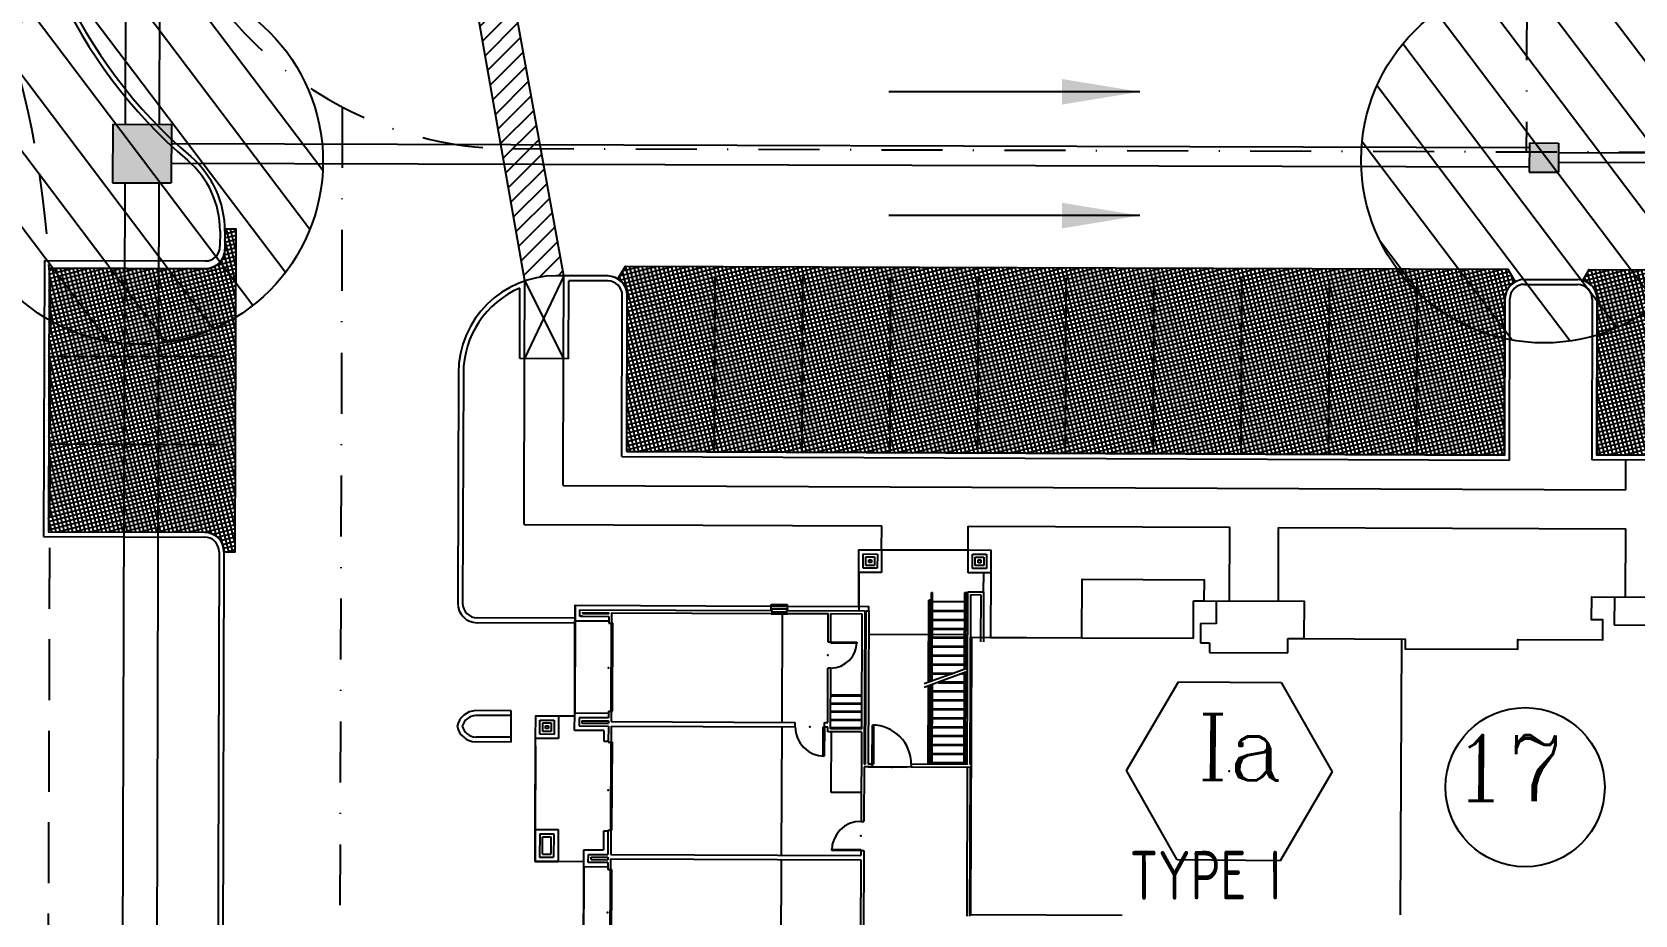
# Model space of a CAD drawing. Header units: feet. Extents: x 26064 to 27719, y 16802 to 28989.
# Drawn here: x 27101 to 27265.3, y 17085.6 to 17176.1 of the extents above; entities that cross this region are included whole.
import ezdxf
from ezdxf.enums import TextEntityAlignment as Align

# ---------------------------------------------------------------- set-up
doc = ezdxf.new("R2010")
doc.units = ezdxf.units.FT
doc.header["$LTSCALE"] = 50
doc.header["$MEASUREMENT"] = 0
doc.header["$PDSIZE"] = -0.5
for name, pattern in [('CENTERPL', [0.25, 0.125, -0.0625, 0, -0.0625]), ('HIDDEN', [0.375, 0.25, -0.125]), ('HIDDEN2', [0.1875, 0.125, -0.0625])]:
    doc.linetypes.add(name, pattern=pattern)
for name, color, linetype in [('BUILDING-INTERIOR', 251, 'Continuous'), ('BUILDINGS', 5, 'Continuous'), ('CL-ROADS', 9, 'CENTERPL'), ('CONC-5INCH-BOUNDS', 251, 'Continuous'), ('CONC-5INCH-HATCH', 251, 'Continuous'), ('CURB-B', 4, 'Continuous'), ('CURB-F', 32, 'Continuous'), ('DEMO-STORM SEWER', 13, 'HIDDEN2'), ('INLET PROTECTION', 1, 'HIDDEN'), ('INLET-HATCH', 9, 'Continuous'), ('PAINT-MARKINGS', 32, 'Continuous'), ('PARKSTRIPES', 32, 'Continuous'), ('SD-OUTER', 6, 'Continuous'), ('SD-OUTER-PRIVATE', 6, 'Continuous'), ('SD-STRUCTURE', 6, 'Continuous'), ('SD-STRUCTURE-PRIVATE', 6, 'Continuous'), ('SIDEWALK', 9, 'Continuous')]:
    doc.layers.add(name, color=color, linetype=linetype)
doc.styles.add('DCADTXTSTYLE2', font='ARCHITXT')
doc.styles.add('DCADTXTSTYLE3', font='ROMANC')
doc.styles.add('ls80', font='simplex', dxfattribs={"oblique": 15, "height": 4})
doc.dimstyles.new('dim', dxfattribs={"dimtxt": 0.18, "dimasz": 0.16, "dimexe": 0.0625, "dimexo": 0.0625, "dimgap": 0.03, "dimtad": 3, "dimdec": 4, "dimzin": 0, "dimdsep": 46, "dimtxsty": 'ls80', "dimcen": 0.09, "dimclrd": 256, "dimclre": 256, "dimclrt": 256, "dimaunit": 1, "dimadec": 4, "dimazin": 0, "dimtfac": 1, "dimtdec": 4, "dimtofl": 0, "dimtmove": 2, "dimatfit": 3, "dimfxl": 0, "dimtolj": 1, "dimtzin": 0, "dimlwd": -1, "dimlwe": -1, "dimarcsym": 0})

msp = doc.modelspace()

# ---------------------------------------------------------------- hatches: boundary and pattern name
at = {"layer": 'CONC-5INCH-HATCH'}
h = msp.add_hatch(dxfattribs=at)
h.set_pattern_fill('ANSI37', scale=3.33, angle=329.2625, style=0)
edge = h.paths.add_edge_path()
edge.add_line((27120.72612, 17155.68275), (27120.72066, 17153.81402))
edge.add_arc((27118.72067, 17153.81986), 2, 269.8327778, 359.8327778, ccw=False)
edge.add_line((27118.71484, 17151.81987), (27102.7149, 17151.86657))
edge.add_line((27102.7149, 17151.86657), (27102.6361, 17124.86668))
edge.add_line((27102.6361, 17124.86668), (27118.63603, 17124.81998))
edge.add_arc((27118.6302, 17122.81999), 2, -0.1672222, 89.8327778, ccw=False)
edge.add_line((27120.63019, 17122.81416), (27121.77139, 17122.81083))
edge.add_line((27121.77139, 17122.81083), (27121.86787, 17155.86839))
edge.add_line((27121.86787, 17155.86839), (27120.72488, 17155.87172))
edge.add_arc((27110.72616, 17155.71194), 10, -0.1672222, 0.915536, ccw=False)
h = msp.add_hatch(dxfattribs=at)
h.set_pattern_fill('ANSI37', scale=3.33, angle=329.2625, style=0)
edge = h.paths.add_edge_path()
edge.add_line((27251.97818, 17148.72725), (27251.93143, 17132.71081))
edge.add_line((27251.93143, 17132.71081), (27161.9281, 17133.07298))
edge.add_line((27161.9281, 17133.07298), (27161.97481, 17149.07572))
edge.add_arc((27159.97482, 17149.08156), 2, 359.8327778, 418.7818872)
edge.add_line((27161.01141, 17150.79196), (27161.78886, 17152.07476))
edge.add_line((27161.78886, 17152.07476), (27252.28621, 17151.78528))
edge.add_line((27252.28621, 17151.78528), (27253.01134, 17150.47219))
edge.add_arc((27253.97817, 17148.72141), 2, 118.9087468, 179.8327778)
h = msp.add_hatch(dxfattribs=at)
h.set_pattern_fill('ANSI37', scale=3.33, angle=329.2625, style=0)
h.set_pattern_definition([(14.2625, (99.4594, -0.35243), (-0.102549323, 0.403420003), []), (104.2625, (99.4594, -0.35243), (-0.403420003, -0.102549323), [])])
edge = h.paths.add_edge_path()
edge.add_line((27356.43768, 17148.40491), (27356.39109, 17132.44327))
edge.add_line((27356.39109, 17132.44327), (27261.3875, 17132.72055))
edge.add_line((27261.3875, 17132.72055), (27261.4342, 17148.72329))
edge.add_arc((27259.43387, 17148.70513), 2.00042, 0.5201659, 74.1236902)
edge.add_line((27259.9811, 17150.62924), (27260.61558, 17151.75863))
edge.add_line((27260.61558, 17151.75863), (27356.72463, 17151.4512))
edge.add_line((27356.72463, 17151.4512), (27357.45879, 17150.14315))
edge.add_arc((27358.43767, 17148.39907), 2, 119.3037869, 179.8327778)
at = {"layer": 'INLET PROTECTION', "linetype": 'Continuous'}
h = msp.add_hatch(dxfattribs=at)
h.set_pattern_fill('ANSI31', scale=37.499998, angle=262.0889784, style=0)
h.set_pattern_definition([(307.088978, (51223.022, -6101.8994), (3.7392183, 2.82681806), [])])
edge = h.paths.add_edge_path()
edge.add_arc((27112.03389, 17162.8267), 18.75, 0, 360)
h = msp.add_hatch(dxfattribs=at)
h.set_pattern_fill('ANSI31', scale=37.499998, angle=262.0889784, style=0)
h.set_pattern_definition([(307.088978, (51366.973, -6101.758), (3.7392183, 2.82681806), [])])
edge = h.paths.add_edge_path()
edge.add_arc((27255.98462, 17162.9681), 18.75, 0, 360)
at = {"layer": 'PAINT-MARKINGS'}
h = msp.add_hatch(dxfattribs=at)
h.set_pattern_fill('ANSI31', scale=10, style=0)
h.paths.add_polyline_path([(27151.47913, 17150.57287, -0.082213481), (27154.70328, 17151.09695), (27155.48057, 17151.09468), (27150.7477, 17177.10861), (27150.26315, 17177.11002, -0.0352851), (27146.74844, 17177.36738)])

# ---------------------------------------------------------------- linework, layer by layer
at = {"layer": 'BUILDING-INTERIOR', "color": 7, "ltscale": 12}
for p, q in [((27185.72271, 17120.68814), (27185.7321, 17123.02057)), ((27185.7321, 17123.02057), (27188.06453, 17123.01118)), ((27188.06453, 17123.01118), (27188.05514, 17120.67876)), ((27188.08544, 17123.03192), (27196.9362, 17122.99631)), ((27196.92682, 17120.66388), (27196.9362, 17122.99631)), ((27196.9362, 17122.99631), (27199.26863, 17122.98692)), ((27199.26863, 17122.98692), (27199.25925, 17120.6545)), ((27186.1618, 17121.12371), (27186.16767, 17122.58148)), ((27187.61957, 17121.11785), (27186.1618, 17121.12371)), ((27186.16767, 17122.58148), (27187.62544, 17122.57561)), ((27186.45453, 17121.41409), (27186.45805, 17122.28875)), ((27187.32919, 17121.41057), (27186.45453, 17121.41409)), ((27186.45805, 17122.28875), (27187.33271, 17122.28523)), ((27186.74726, 17121.70447), (27186.74843, 17121.99603)), ((27187.03881, 17121.7033), (27186.74726, 17121.70447)), ((27186.74843, 17121.99603), (27187.03998, 17121.99485)), ((27187.03998, 17121.99485), (27187.03881, 17121.7033)), ((27187.33271, 17122.28523), (27187.32919, 17121.41057)), ((27187.62544, 17122.57561), (27187.61957, 17121.11785)), ((27197.36591, 17121.09945), (27197.37177, 17122.55722)), ((27198.82367, 17121.09359), (27197.36591, 17121.09945)), ((27197.37177, 17122.55722), (27198.82954, 17122.55135)), ((27197.65863, 17121.38983), (27197.66215, 17122.2645)), ((27198.53329, 17121.38632), (27197.65863, 17121.38983)), ((27197.66215, 17122.2645), (27198.53681, 17122.26097)), ((27197.95136, 17121.68022), (27197.95253, 17121.97177)), ((27198.24291, 17121.67904), (27197.95136, 17121.68022)), ((27197.95253, 17121.97177), (27198.24409, 17121.97059)), ((27198.24409, 17121.97059), (27198.24291, 17121.67904)), ((27198.53681, 17122.26097), (27198.53329, 17121.38632)), ((27198.82954, 17122.55135), (27198.82367, 17121.09359)), ((27188.05514, 17120.67876), (27185.72271, 17120.68814)), ((27185.74362, 17120.70888), (27185.7277, 17116.7521)), ((27199.25925, 17120.6545), (27196.92682, 17120.66388)), ((27198.52248, 17118.69986), (27198.53036, 17120.65743)), ((27192.88308, 17109.42774), (27192.91697, 17117.84774)), ((27193.04192, 17117.84723), (27192.91697, 17117.84774)), ((27193.00822, 17109.47462), (27193.04192, 17117.84723)), ((27193.13337, 17109.52149), (27193.17006, 17118.63809)), ((27193.17006, 17118.63809), (27193.29501, 17118.63759)), ((27193.25851, 17109.56837), (27193.29501, 17118.63759)), ((27196.55372, 17110.75535), (27196.5854, 17118.62435)), ((27196.5854, 17118.62435), (27196.9186, 17118.62301)), ((27196.67887, 17110.80223), (27196.70985, 17118.49889)), ((27196.70985, 17118.49889), (27196.9181, 17118.49806)), ((27196.84767, 17101.00485), (27196.9189, 17118.70631)), ((27196.9189, 17118.70631), (27198.52248, 17118.69986)), ((27197.13923, 17101.00367), (27197.20928, 17118.41358)), ((27197.20928, 17118.41358), (27198.22976, 17118.40948)), ((27198.22976, 17118.40948), (27198.21032, 17113.57802)), ((27198.52248, 17118.69986), (27198.50187, 17113.57684)), ((27220.03699, 17113.94835), (27220.05241, 17117.7802)), ((27220.05241, 17117.7802), (27221.11449, 17117.77593)), ((27222.38484, 17117.77082), (27222.37545, 17115.43838)), ((27263.2046, 17118.16885), (27263.19312, 17115.31579)), ((27156.63667, 17117.32733), (27156.6303, 17115.7446)), ((27156.63667, 17117.32733), (27176.75386, 17117.24637)), ((27157.09298, 17116.86733), (27157.0903, 17116.20092)), ((27157.38185, 17116.19974), (27157.0903, 17116.20092)), ((27157.09298, 17116.86733), (27176.83532, 17116.78788)), ((27157.1736, 17116.20058), (27160.08914, 17116.18885)), ((27157.38336, 17116.5746), (27157.38303, 17116.4913)), ((27157.38303, 17116.4913), (27160.09031, 17116.4804)), ((27157.38336, 17116.5746), (27160.09064, 17116.56371)), ((27160.08914, 17116.18885), (27160.08629, 17115.48079)), ((27160.09064, 17116.56371), (27160.09031, 17116.4804)), ((27160.3822, 17116.56253), (27160.37784, 17115.47962)), ((27160.3822, 17116.56253), (27176.83415, 17116.49633)), ((27176.75051, 17116.41336), (27176.75085, 17116.49666)), ((27178.41653, 17116.40666), (27176.75051, 17116.41336)), ((27176.75202, 17116.78822), (27176.75386, 17117.24637)), ((27176.75202, 17116.78822), (27176.75269, 17116.95482)), ((27176.75269, 17116.95482), (27178.41871, 17116.94812)), ((27176.75386, 17117.24637), (27176.75453, 17117.41298)), ((27176.75453, 17117.41298), (27178.42056, 17117.40627)), ((27176.83415, 17116.49633), (27176.83532, 17116.78788)), ((27178.33407, 17116.61525), (27176.83465, 17116.62128)), ((27176.83482, 17116.66293), (27178.33424, 17116.6569)), ((27177.87541, 17116.49217), (27177.83049, 17105.32981)), ((27178.33357, 17116.4903), (27178.33474, 17116.78185)), ((27178.33357, 17116.4903), (27182.58191, 17116.4732)), ((27178.33474, 17116.78185), (27186.33163, 17116.74967)), ((27178.41687, 17116.48996), (27178.41653, 17116.40666)), ((27178.41804, 17116.78151), (27178.41989, 17117.23967)), ((27178.41871, 17116.94812), (27178.41804, 17116.78151)), ((27178.41989, 17117.23967), (27178.42056, 17117.40627)), ((27178.41989, 17117.23967), (27186.74998, 17117.20615)), ((27182.57018, 17113.55766), (27182.58191, 17116.4732)), ((27182.86173, 17113.55649), (27182.87347, 17116.47203)), ((27182.87347, 17116.47203), (27186.0389, 17116.45929)), ((27186.0389, 17116.45929), (27185.99131, 17104.63054)), ((27186.33163, 17116.74967), (27186.26845, 17101.04742)), ((27186.45658, 17116.74917), (27186.3934, 17101.04692)), ((27186.45658, 17116.74917), (27186.74814, 17116.748)), ((27186.74814, 17116.748), (27186.68495, 17101.04574)), ((27186.74814, 17116.748), (27186.74998, 17117.20615)), ((27193.03773, 17116.80597), (27193.16268, 17116.80547)), ((27193.04142, 17117.72228), (27193.16637, 17117.72178)), ((27193.28763, 17116.80497), (27196.57802, 17116.79173)), ((27193.29132, 17117.72128), (27196.58171, 17117.70804)), ((27156.6303, 17115.7446), (27156.59209, 17106.24829)), ((27156.6303, 17115.7446), (27160.08729, 17115.7307)), ((27160.08629, 17115.48079), (27160.37784, 17115.47962)), ((27160.34164, 17106.48311), (27160.37784, 17115.47962)), ((27160.37784, 17115.47962), (27160.50279, 17115.47912)), ((27160.46659, 17106.48261), (27160.50279, 17115.47912)), ((27193.03036, 17114.97335), (27193.15531, 17114.97285)), ((27193.03404, 17115.88966), (27193.15899, 17115.88916)), ((27193.28026, 17114.97234), (27196.57065, 17114.9591)), ((27193.28394, 17115.88866), (27196.57434, 17115.87542)), ((27220.7719, 17115.44483), (27220.76403, 17113.48726)), ((27222.37545, 17115.43838), (27220.7719, 17115.44483)), ((27263.19312, 17115.31579), (27270.48194, 17115.28646)), ((27182.86173, 17113.55649), (27182.57018, 17113.55766)), ((27182.86123, 17113.43154), (27182.86173, 17113.55649)), ((27185.52686, 17113.42081), (27182.86123, 17113.43154)), ((27182.86173, 17113.55649), (27185.52737, 17113.54576)), ((27185.52737, 17113.54576), (27185.52686, 17113.42081)), ((27193.02298, 17113.14073), (27193.14793, 17113.14022)), ((27193.02667, 17114.05704), (27193.15162, 17114.05654)), ((27193.27288, 17113.13972), (27196.56328, 17113.12648)), ((27193.27657, 17114.05603), (27196.56696, 17114.04279)), ((27208.60394, 17113.99436), (27220.03699, 17113.94835)), ((27220.76403, 17113.48726), (27221.68034, 17113.48357)), ((27221.68034, 17113.48357), (27221.67631, 17112.48396)), ((27229.71486, 17112.45161), (27229.72073, 17113.90938)), ((27229.72073, 17113.90938), (27231.36592, 17113.90276)), ((27241.36205, 17113.86254), (27241.24825, 17085.58186)), ((27193.01561, 17111.30811), (27193.14055, 17111.3076)), ((27193.0193, 17112.22442), (27193.14424, 17112.22391)), ((27193.2655, 17111.3071), (27196.5559, 17111.29386)), ((27193.26919, 17112.22341), (27196.55959, 17112.21017)), ((27221.67631, 17112.48396), (27229.71486, 17112.45161)), ((27182.537, 17105.31087), (27182.55946, 17110.89203)), ((27182.85101, 17110.89086), (27182.55946, 17110.89203)), ((27182.82587, 17104.64328), (27182.85101, 17110.89086)), ((27193.01191, 17110.3918), (27193.13687, 17110.39129)), ((27193.26182, 17110.39079), (27195.55578, 17110.38156)), ((27196.49563, 17110.37778), (27196.5522, 17110.37755)), ((27182.83995, 17108.14193), (27186.00539, 17108.12919)), ((27156.58505, 17104.49897), (27156.59209, 17106.24829)), ((27160.04908, 17106.23438), (27156.59209, 17106.24829)), ((27160.05009, 17106.48429), (27160.04724, 17105.77623)), ((27160.05009, 17106.48429), (27160.34164, 17106.48311)), ((27160.34164, 17106.48311), (27160.33728, 17105.4002)), ((27160.34164, 17106.48311), (27160.46659, 17106.48261)), ((27182.83324, 17106.47591), (27185.99868, 17106.46317)), ((27182.8366, 17107.30892), (27186.00203, 17107.29618)), ((27152.58317, 17103.66123), (27152.59255, 17105.99366)), ((27152.59255, 17105.99366), (27154.92498, 17105.98428)), ((27153.02226, 17104.0968), (27153.02813, 17105.55457)), ((27153.02813, 17105.55457), (27154.48589, 17105.54871)), ((27153.31499, 17104.38718), (27153.31851, 17105.26184)), ((27153.31851, 17105.26184), (27154.19317, 17105.25832)), ((27153.60771, 17104.67756), (27153.60889, 17104.96912)), ((27153.89927, 17104.67639), (27153.60771, 17104.67756)), ((27153.60889, 17104.96912), (27153.90044, 17104.96794)), ((27153.90044, 17104.96794), (27153.89927, 17104.67639)), ((27154.19317, 17105.25832), (27154.18965, 17104.38366)), ((27154.48589, 17105.54871), (27154.48003, 17104.09094)), ((27154.92498, 17105.98428), (27154.9156, 17103.65185)), ((27157.0484, 17105.7883), (27157.04505, 17104.95529)), ((27157.04505, 17104.95529), (27160.04388, 17104.94322)), ((27160.04724, 17105.77623), (27157.0484, 17105.7883)), ((27157.33878, 17105.49557), (27157.33777, 17105.24567)), ((27157.33777, 17105.24567), (27160.04506, 17105.23477)), ((27157.33878, 17105.49557), (27160.04606, 17105.48467)), ((27160.04388, 17104.94322), (27160.03718, 17103.2772)), ((27160.04606, 17105.48467), (27160.04506, 17105.23477)), ((27160.33544, 17104.94205), (27160.32873, 17103.27603)), ((27160.33544, 17104.94205), (27179.20311, 17104.86612)), ((27160.33728, 17105.4002), (27179.20496, 17105.32428)), ((27177.82865, 17104.87165), (27177.77568, 17091.7101)), ((27179.20311, 17104.86612), (27179.20496, 17105.32428)), ((27182.06493, 17101.85572), (27182.077, 17104.85456)), ((27182.077, 17104.85456), (27182.20195, 17104.85406)), ((27182.20195, 17104.85406), (27182.18988, 17101.85522)), ((27182.20195, 17104.85406), (27182.20379, 17105.31221)), ((27182.20195, 17104.85406), (27182.53515, 17104.85271)), ((27182.20379, 17105.31221), (27182.537, 17105.31087)), ((27182.53314, 17104.3529), (27182.53515, 17104.85271)), ((27185.99131, 17104.63054), (27182.82587, 17104.64328)), ((27182.82654, 17104.80989), (27185.99198, 17104.79715)), ((27182.82989, 17105.6429), (27185.99533, 17105.63016)), ((27187.10145, 17101.04407), (27187.11754, 17105.04252)), ((27187.11754, 17105.04252), (27187.24249, 17105.04201)), ((27187.24249, 17105.04201), (27187.2264, 17101.04357)), ((27154.9156, 17103.65185), (27152.58317, 17103.66123)), ((27154.48003, 17104.09094), (27153.02226, 17104.0968)), ((27154.18965, 17104.38366), (27153.31499, 17104.38718)), ((27159.58388, 17104.48691), (27156.58505, 17104.49897)), ((27159.58388, 17104.48691), (27159.57953, 17103.40399)), ((27159.57953, 17103.40399), (27160.03768, 17103.40215)), ((27160.03718, 17103.2772), (27160.32873, 17103.27603)), ((27160.29253, 17094.27952), (27160.32873, 17103.27603)), ((27160.32873, 17103.27603), (27160.45368, 17103.27552)), ((27160.41748, 17094.27902), (27160.45368, 17103.27552)), ((27185.99013, 17104.33899), (27182.53314, 17104.3529)), ((27182.88302, 17098.14547), (27182.908, 17104.35139)), ((27185.99013, 17104.33899), (27185.95326, 17095.17589)), ((27152.58024, 17102.93235), (27152.5437, 17093.85254)), ((27182.18988, 17101.85522), (27182.06493, 17101.85572)), ((27186.26727, 17100.75587), (27186.24481, 17095.17472)), ((27187.10027, 17100.75252), (27186.26727, 17100.75587)), ((27186.3934, 17101.04692), (27186.26844, 17101.04742)), ((27186.68377, 17100.75419), (27190.68221, 17100.7381)), ((27187.10145, 17101.04407), (27186.68495, 17101.04575)), ((27187.10145, 17101.04407), (27187.10027, 17100.75252)), ((27191.09872, 17100.73642), (27187.10027, 17100.75251)), ((27187.2264, 17101.04357), (27187.10145, 17101.04407)), ((27191.09989, 17101.02798), (27191.09871, 17100.73642)), ((27197.263, 17100.71162), (27191.09871, 17100.73642)), ((27196.84769, 17101.00485), (27191.09989, 17101.02798)), ((27196.8465, 17100.71329), (27196.78516, 17085.46921)), ((27197.13805, 17100.71212), (27197.07671, 17085.46804)), ((27197.26418, 17101.00317), (27197.13923, 17101.00367)), ((27185.96516, 17098.13307), (27182.88302, 17098.14547)), ((27185.95326, 17095.17589), (27186.24481, 17095.17472)), ((27152.54571, 17094.35234), (27152.53247, 17091.06195)), ((27152.54571, 17094.35234), (27154.89896, 17094.34287)), ((27153.00202, 17093.89234), (27152.99247, 17091.51827)), ((27153.00202, 17093.89234), (27154.43896, 17093.88656)), ((27153.28521, 17091.80864), (27153.29242, 17093.59962)), ((27153.29242, 17093.59962), (27154.14624, 17093.59618)), ((27154.14624, 17093.59618), (27154.13903, 17091.80521)), ((27154.43896, 17093.88656), (27154.42941, 17091.51248)), ((27154.89896, 17094.34287), (27154.88572, 17091.05248)), ((27159.54232, 17094.15758), (27159.53461, 17092.24166)), ((27160.00048, 17094.15574), (27159.54232, 17094.15758)), ((27160.00098, 17094.28069), (27159.99092, 17091.78166)), ((27160.00098, 17094.28069), (27160.29253, 17094.27952)), ((27160.29253, 17094.27952), (27160.28248, 17091.78049)), ((27160.29253, 17094.27952), (27160.41748, 17094.27902)), ((27152.99247, 17091.51826), (27154.42941, 17091.51248)), ((27153.28521, 17091.80864), (27154.13903, 17091.80521)), ((27157.52835, 17090.50037), (27157.53539, 17092.24971)), ((27157.53539, 17092.24971), (27159.53461, 17092.24166)), ((27157.98835, 17090.95668), (27157.9917, 17091.78971)), ((27157.9917, 17091.78971), (27159.99092, 17091.78166)), ((27158.28108, 17091.24706), (27158.28208, 17091.49698)), ((27158.28208, 17091.49698), (27159.98975, 17091.49011)), ((27159.98975, 17091.49011), (27159.98874, 17091.24019)), ((27160.28248, 17091.78049), (27185.93918, 17091.67725)), ((27182.94236, 17092.18912), (27182.94286, 17092.31407)), ((27185.94119, 17092.17705), (27182.94236, 17092.18912)), ((27182.94286, 17092.31407), (27185.9417, 17092.30201)), ((27185.94119, 17092.17705), (27185.93918, 17091.67725)), ((27185.9417, 17092.30201), (27185.94119, 17092.17705)), ((27185.94119, 17092.17705), (27186.23275, 17092.17588)), ((27186.23275, 17092.17588), (27186.19805, 17083.55423)), ((27152.53247, 17091.06195), (27154.88572, 17091.05248)), ((27157.52835, 17090.50037), (27157.49014, 17081.00406)), ((27159.98573, 17090.49048), (27157.52835, 17090.50037)), ((27159.98757, 17090.94864), (27157.98835, 17090.95668)), ((27158.28108, 17091.24706), (27159.98874, 17091.24019)), ((27159.98757, 17090.94864), (27159.98472, 17090.24059)), ((27159.98472, 17090.24059), (27160.27627, 17090.23942)), ((27160.24008, 17081.24291), (27160.27627, 17090.23942)), ((27160.28063, 17091.32233), (27160.27627, 17090.23942)), ((27160.27627, 17090.23942), (27160.40123, 17090.23892)), ((27160.28063, 17091.32233), (27185.93734, 17091.21909)), ((27160.36503, 17081.24241), (27160.40123, 17090.23892)), ((27177.77384, 17091.25194), (27177.72892, 17080.08961)), ((27185.93734, 17091.21909), (27185.9065, 17083.5554))]:
    msp.add_line(p, q, dxfattribs=at)
at = {"layer": 'BUILDING-INTERIOR', "color": 7, "ltscale": 4}
for p, q in [((27193.0374, 17116.72267), (27193.16235, 17116.72217)), ((27193.2873, 17116.72167), (27196.57769, 17116.70843)), ((27193.03002, 17114.89005), (27193.15497, 17114.88955)), ((27193.03371, 17115.80636), (27193.15866, 17115.80586)), ((27193.27992, 17114.88904), (27196.57031, 17114.8758)), ((27193.28361, 17115.80535), (27196.574, 17115.79211)), ((27193.02265, 17113.05743), (27193.14759, 17113.05692)), ((27193.02633, 17113.97374), (27193.15128, 17113.97324)), ((27193.27255, 17113.05642), (27196.56294, 17113.04318)), ((27193.27623, 17113.97273), (27196.56663, 17113.95949)), ((27193.01526, 17111.22481), (27193.14022, 17111.2243)), ((27193.01896, 17112.14112), (27193.14391, 17112.14061)), ((27193.26517, 17111.2238), (27196.55556, 17111.21056)), ((27193.26886, 17112.14011), (27196.55925, 17112.12687)), ((27193.01158, 17110.30849), (27193.13653, 17110.30799)), ((27193.26148, 17110.30749), (27195.33575, 17110.29914)), ((27196.27559, 17110.29536), (27196.55187, 17110.29425)), ((27182.83961, 17108.05862), (27186.00505, 17108.04589)), ((27193.0042, 17108.47587), (27193.12916, 17108.47537)), ((27193.2541, 17108.47487), (27196.54449, 17108.46163)), ((27193.85525, 17109.38877), (27196.54818, 17109.37794)), ((27182.83291, 17106.3926), (27185.99835, 17106.37987)), ((27182.83626, 17107.22561), (27186.0017, 17107.21288)), ((27192.99682, 17106.64325), (27193.12178, 17106.64275)), ((27193.00051, 17107.55956), (27193.12547, 17107.55906)), ((27193.24673, 17106.64225), (27196.53712, 17106.629)), ((27193.25042, 17107.55856), (27196.5408, 17107.54532)), ((27182.8262, 17104.72658), (27185.99164, 17104.71385)), ((27182.82956, 17105.55959), (27185.995, 17105.54686)), ((27192.98945, 17104.81063), (27193.11441, 17104.81013)), ((27192.99314, 17105.72694), (27193.11809, 17105.72644)), ((27193.23936, 17104.80962), (27196.52974, 17104.79638)), ((27193.24305, 17105.72593), (27196.53343, 17105.71269)), ((27192.98208, 17102.97801), (27193.10703, 17102.9775)), ((27192.98577, 17103.89432), (27193.11072, 17103.89382)), ((27193.23198, 17102.977), (27196.52237, 17102.96376)), ((27193.23567, 17103.89331), (27196.52606, 17103.88007)), ((27192.97839, 17102.06169), (27193.10335, 17102.06119)), ((27193.22829, 17102.06069), (27196.51868, 17102.04745)), ((27192.9747, 17101.14538), (27193.09966, 17101.14488)), ((27193.22461, 17101.14438), (27196.51499, 17101.13114))]:
    msp.add_line(p, q, dxfattribs=at)
at = {"layer": 'BUILDING-INTERIOR', "color": 7, "ltscale": 6}
for p, q in [((27160.46659, 17106.48261), (27160.50279, 17115.47912)), ((27160.50279, 17115.47912), (27160.50279, 17115.47912)), ((27186.73858, 17114.37392), (27196.90131, 17114.33302)), ((27196.51449, 17101.00619), (27196.55229, 17110.399)), ((27196.63944, 17101.00568), (27196.67743, 17110.44588)), ((27192.84924, 17101.02094), (27192.88164, 17109.07139)), ((27192.9742, 17101.02043), (27193.0066, 17109.07089)), ((27193.00453, 17108.55917), (27193.12949, 17108.55867)), ((27193.13193, 17109.16515), (27193.09915, 17101.01993)), ((27193.25707, 17109.21202), (27193.2241, 17101.01943)), ((27193.25444, 17108.55817), (27196.54483, 17108.54493)), ((27194.07529, 17109.47119), (27196.54852, 17109.46124)), ((27160.46659, 17106.48261), (27160.46659, 17106.48261)), ((27192.99716, 17106.72655), (27193.12212, 17106.72605)), ((27193.00085, 17107.64286), (27193.1258, 17107.64236)), ((27193.24707, 17106.72555), (27196.53745, 17106.7123)), ((27193.25076, 17107.64186), (27196.54114, 17107.62862)), ((27192.98979, 17104.89393), (27193.11474, 17104.89343)), ((27192.99347, 17105.81024), (27193.11843, 17105.80974)), ((27193.23969, 17104.89292), (27196.53008, 17104.87968)), ((27193.24338, 17105.80924), (27196.53376, 17105.79599)), ((27160.41748, 17094.27902), (27160.45368, 17103.27552)), ((27160.45368, 17103.27552), (27160.45368, 17103.27552)), ((27192.98241, 17103.06131), (27193.10737, 17103.06081)), ((27192.9861, 17103.97762), (27193.11106, 17103.97712)), ((27193.23232, 17103.06031), (27196.5227, 17103.04706)), ((27193.23601, 17103.97662), (27196.52639, 17103.96338)), ((27192.97872, 17102.145), (27193.10368, 17102.1445)), ((27193.22863, 17102.144), (27196.51902, 17102.13075)), ((27192.97504, 17101.22869), (27193.09999, 17101.22819)), ((27193.22494, 17101.22768), (27196.51533, 17101.21444)), ((27196.64028, 17101.21393), (27196.84853, 17101.2131)), ((27160.41748, 17094.27902), (27160.41748, 17094.27902)), ((27160.36503, 17081.24241), (27160.40123, 17090.23892)), ((27160.40123, 17090.23892), (27160.40123, 17090.23892))]:
    msp.add_line(p, q, dxfattribs=at)
at = {"layer": 'BUILDING-INTERIOR', "color": 7, "ltscale": 48}
for p, q in [((27196.886, 17110.524), (27192.42279, 17108.89952)), ((27196.88744, 17110.88036), (27192.42422, 17109.25587))]:
    msp.add_line(p, q, dxfattribs=at)
at = {"layer": 'BUILDING-INTERIOR', "color": 7, "ltscale": 15}
for p, q in [((27213.16905, 17100.38073), (27218.50375, 17109.47439)), ((27218.50375, 17109.47439), (27229.04636, 17109.4012)), ((27229.04636, 17109.4012), (27234.25428, 17100.23434)), ((27218.37697, 17091.21403), (27213.16905, 17100.38073)), ((27234.25428, 17100.23434), (27228.91958, 17091.14084)), ((27228.91958, 17091.14084), (27218.37697, 17091.21403))]:
    msp.add_line(p, q, dxfattribs=at)
at = {"layer": 'BUILDING-INTERIOR', "color": 7, "ltscale": 12}
msp.add_lwpolyline([(27212.73781, 17085.52997), (27197.20216, 17085.59249), (27197.31479, 17113.58162), (27197.31664, 17114.03979), (27208.60394, 17113.99436), (27208.62807, 17119.99203), (27221.12321, 17119.94175), (27221.11449, 17117.77593), (27231.38134, 17117.73461), (27231.36592, 17113.90276), (27241.75772, 17113.86095), (27241.7537, 17112.86133), (27253.29089, 17112.81491), (27253.29491, 17113.81452), (27261.99987, 17113.77949), (27262.00816, 17115.84119), (27260.86278, 17115.8458), (27260.87217, 17118.17823), (27272.82585, 17118.13013)], dxfattribs=at)
at = {"layer": 'BUILDING-INTERIOR', "color": 7, "ltscale": 288}
msp.add_circle((27254.04982, 17098.67317), 8.16063, dxfattribs=at)
at = {"layer": 'BUILDING-INTERIOR', "color": 7, "ltscale": 12}
for centre, radius, start, end in [((27182.86173, 17113.55649), 2.66565, 269.7694454, 359.7694454), ((27182.20195, 17104.85406), 2.99886, 179.7694454, 269.7694354), ((27187.10145, 17101.04407), 3.99848, 359.7693454, 89.7694454), ((27185.94119, 17092.17705), 2.99886, 89.7694454, 179.7694454)]:
    msp.add_arc(centre, radius, start, end, dxfattribs=at)
for p in [(27182.56482, 17112.22485, 1), (27160.06785, 17110.89924, 1), (27180.70253, 17104.86009, 1), (27189.0995, 17100.74447, 1), (27160.0174, 17098.36244, 1), (27185.94723, 17093.67647, 1), (27159.96696, 17085.82564, 1)]:
    msp.add_point(p, dxfattribs=at)
at = {"layer": 'BUILDING-INTERIOR', "color": 7, "ltscale": 15}
msp.add_point((27223.71167, 17100.30754, 1), dxfattribs=at)
at = {"layer": 'BUILDINGS', "color": 7, "flags": 128}
msp.add_lwpolyline([(27157.49013, 17081.00406), (27157.52835, 17090.50037), (27157.53053, 17091.04184), (27154.88572, 17091.05248), (27152.53247, 17091.06195), (27152.54571, 17094.35234), (27152.58317, 17103.66123), (27152.59255, 17105.99366), (27154.92498, 17105.98428), (27154.92498, 17105.98428), (27156.591, 17105.97757), (27156.591, 17105.97757), (27156.59209, 17106.24829), (27156.59209, 17106.24829), (27156.60881, 17115.75707), (27156.6303, 17115.7446), (27156.63667, 17117.32733), (27176.75386, 17117.24637), (27178.41989, 17117.23967), (27185.72954, 17117.21026), (27185.7321, 17123.02057), (27199.26863, 17122.98692), (27199.25925, 17120.6545), (27199.25925, 17120.6545), (27199.23259, 17114.03208), (27208.60394, 17113.99436), (27208.62807, 17119.99203), (27221.12321, 17119.94175), (27221.11449, 17117.77593), (27231.38134, 17117.73461), (27231.36592, 17113.90276), (27241.75772, 17113.86095), (27241.7537, 17112.86133), (27253.29089, 17112.81491), (27253.29491, 17113.81452), (27261.99987, 17113.77949), (27262.00816, 17115.84119), (27260.86278, 17115.8458), (27260.87217, 17118.17823), (27272.82585, 17118.13013)], dxfattribs=at)
at = {"layer": 'CL-ROADS', "color": 7}
for p, q in [((27254.8945, 17418.87021), (27254.16613, 17163.77933)), ((27132.75853, 17168.41532), (27132.39732, 17044.65475)), ((27496.7048, 17163.0035), (27150.20272, 17164.11188))]:
    msp.add_line(p, q, dxfattribs=at)
msp.add_arc((27150.32427, 17202.11169), 38, 179.8327778, 269.8167249, dxfattribs=at)
at = {"layer": 'CONC-5INCH-BOUNDS', "color": 7, "flags": 128}
for points in [[(27120.72612, 17155.68275), (27120.72066, 17153.81402, -0.414213562), (27118.71484, 17151.81987), (27102.7149, 17151.86657), (27102.6361, 17124.86668), (27118.63603, 17124.81998, -0.414213562), (27120.63019, 17122.81416), (27121.77139, 17122.81083), (27121.86787, 17155.86839), (27120.72488, 17155.87172, -0.004724459)], [(27251.97818, 17148.72725), (27251.93143, 17132.71081), (27161.9281, 17133.07298), (27161.97481, 17149.07572, 0.263040599), (27161.01141, 17150.79196), (27161.78886, 17152.07476), (27252.28621, 17151.78528), (27253.01134, 17150.47219, 0.272275209)], [(27356.43768, 17148.40491), (27356.39109, 17132.44327), (27261.3875, 17132.72055), (27261.4342, 17148.72329, 0.332672804), (27259.9811, 17150.62924), (27260.61558, 17151.75863), (27356.72463, 17151.4512), (27357.45879, 17150.14315, 0.270424604)]]:
    msp.add_lwpolyline(points, format="xyb", close=True, dxfattribs=at)
at = {"layer": 'CURB-B', "color": 7, "flags": 128}
for points in [[(27098.82896, 17202.56059, 0.221788616), (27116.8935, 17162.93786)], [(27120.22612, 17155.68421, 0.220259369), (27116.8935, 17162.93786)], [(27118.71717, 17152.61987, 0.414213562), (27120.22154, 17154.11548)], [(27150.97702, 17149.84809, 0.30063357), (27145.17413, 17141.12472)], [(27161.47481, 17149.07718, 0.414213562), (27159.9792, 17150.58155)], [(27253.98255, 17150.2214, 0.414213562), (27252.47817, 17148.72579)], [(27260.93414, 17148.70111, 0.414213562), (27259.43852, 17150.20548)], [(27120.13019, 17122.81562, 0.414213562), (27118.63458, 17124.31999)], [(27145.1053, 17117.53944, 0.413889847), (27146.59926, 17116.03507)], [(27146.44514, 17106.02395, 0.326499842), (27145.05902, 17104.92278)], [(27145.05902, 17104.92278, 0.327508175), (27146.447, 17103.81686)]]:
    msp.add_lwpolyline(points, format="xyb", dxfattribs=at)
for points in [[(27120.22612, 17155.68421), (27120.22154, 17154.11548)], [(27102.21724, 17152.66802), (27102.13465, 17124.36814)], [(27102.21724, 17152.66802), (27118.71717, 17152.61987)], [(27150.95589, 17142.60785), (27150.97702, 17149.84809)], [(27155.95586, 17142.59326), (27155.97921, 17150.59322)], [(27159.9792, 17150.58155), (27155.97921, 17150.59322)], [(27161.42665, 17132.57499), (27161.47481, 17149.07718)], [(27253.98255, 17150.2214), (27259.43852, 17150.20548)], [(27252.42997, 17132.2088), (27252.47817, 17148.72579)], [(27260.93414, 17148.70111), (27260.88604, 17132.22201)], [(27155.95586, 17142.59326), (27150.95589, 17142.60785)], [(27145.17413, 17141.12472), (27145.1053, 17117.53944)], [(27161.42665, 17132.57499), (27252.42997, 17132.2088)], [(27279.38996, 17132.168), (27260.88604, 17132.22201)], [(27102.13465, 17124.36814), (27118.63458, 17124.31999)], [(27120.13019, 17122.81562), (27119.90214, 17044.67925)], [(27156.63131, 17115.9947), (27146.59926, 17116.03507)], [(27150.08142, 17103.3064), (27150.09082, 17106.51347)], [(27150.08936, 17106.01332), (27146.44514, 17106.02395)], [(27150.08289, 17103.80625), (27146.447, 17103.81686)]]:
    msp.add_lwpolyline(points, dxfattribs=at)
at = {"layer": 'CURB-F', "color": 7}
for p, q in [((27120.72612, 17155.68275), (27120.72066, 17153.81402)), ((27102.7149, 17151.86657), (27102.6361, 17124.86668)), ((27102.7149, 17151.86657), (27118.71484, 17151.81987)), ((27159.98066, 17151.08155), (27154.70328, 17151.09695)), ((27155.45587, 17142.59472), (27155.48067, 17151.09409)), ((27253.984, 17150.7214), (27259.43998, 17150.70548)), ((27151.45588, 17142.60639), (27151.47913, 17150.57287)), ((27161.9281, 17133.07298), (27161.97481, 17149.07572)), ((27251.93143, 17132.71081), (27251.97818, 17148.72725)), ((27261.43414, 17148.69965), (27261.3875, 17132.72055)), ((27144.67414, 17141.12618), (27144.6053, 17117.54089)), ((27161.9281, 17133.07298), (27251.93143, 17132.71081)), ((27356.39109, 17132.44327), (27261.3875, 17132.72055)), ((27102.6361, 17124.86668), (27118.63603, 17124.81998)), ((27120.63019, 17122.81416), (27120.40216, 17044.68476)), ((27156.60835, 17115.49479), (27146.59724, 17115.53507)), ((27150.09082, 17106.51347), (27146.44235, 17106.52417)), ((27150.08142, 17103.3064), (27146.43091, 17103.31711))]:
    msp.add_line(p, q, dxfattribs=at)
for centre, radius, start, end in [((27150.32699, 17202.10994), 51, 179.4969902, 229.5191477), ((27110.72616, 17155.71194), 10, 359.8327778, 49.5191477), ((27118.72067, 17153.81986), 2, 269.8327778, 359.8327778), ((27154.67409, 17141.09699), 10, 89.8327778, 179.8327778), ((27159.97482, 17149.08156), 2, 359.8327778, 89.8327778), ((27253.97817, 17148.72141), 2, 89.8327778, 179.8327778), ((27259.43414, 17148.70549), 2, 359.8327778, 89.8327778), ((27118.6302, 17122.81999), 2, 359.8327778, 89.8327778), ((27146.60529, 17117.53506), 2, 179.8327778, 269.7694454), ((27146.50536, 17104.52516), 2, 91.8053914, 168.5080025), ((27146.50665, 17105.31568), 2, 191.3048023, 267.8298244)]:
    msp.add_arc(centre, radius, start, end, dxfattribs=at)
at = {"layer": 'DEMO-STORM SEWER', "color": 7}
msp.add_line((27102.52474, 17051.33906), (27102.86031, 17146.02846), dxfattribs=at)
msp.add_arc((27001.61095, 17146.38729), 101.25, 359.7969444, 32.7969444, dxfattribs=at)
at = {"layer": 'INLET PROTECTION', "color": 7, "linetype": 'Continuous'}
for centre in [(27112.03389, 17162.8267), (27255.98462, 17162.9681)]:
    msp.add_circle(centre, 18.75, dxfattribs=at)
at = {"layer": 'INLET-HATCH', "color": 7}
for points in [[(27109.23458, 17166.64393), (27115.23455, 17166.62642), (27109.21707, 17160.64396), (27115.21704, 17160.62645)], [(27254.48486, 17164.72), (27257.48485, 17164.71124), (27254.47611, 17161.72001), (27257.47609, 17161.71126)]]:
    msp.add_solid(points, dxfattribs=at)
at = {"layer": 'PAINT-MARKINGS', "color": 7}
for p, q in [((27151.47913, 17150.57287), (27146.74844, 17177.36738)), ((27155.48067, 17151.09409), (27150.7477, 17177.10861))]:
    msp.add_line(p, q, dxfattribs=at)
at = {"layer": 'PARKSTRIPES', "color": 7}
for p, q in [((27170.93204, 17133.03674), (27170.98457, 17151.03668)), ((27179.93197, 17133.00053), (27179.9845, 17151.00046)), ((27188.9319, 17132.96431), (27188.98444, 17150.96425)), ((27197.93184, 17132.9281), (27197.98437, 17150.92803)), ((27206.93177, 17132.89188), (27206.9843, 17150.89182)), ((27215.9317, 17132.85567), (27215.98423, 17150.8556)), ((27224.93163, 17132.81945), (27224.98417, 17150.81939)), ((27233.93157, 17132.78324), (27233.9841, 17150.78317)), ((27242.9315, 17132.74702), (27242.98403, 17150.74696)), ((27102.68864, 17142.86661), (27120.68856, 17142.81407)), ((27102.66237, 17133.86664), (27120.66229, 17133.81411))]:
    msp.add_line(p, q, dxfattribs=at)
at = {"layer": 'SD-OUTER', "color": 7}
for p, q in [((27114.76681, 17434.65293), (27113.98456, 17166.63007)), ((27110.73257, 17251.61), (27110.48457, 17166.64028)), ((27110.46706, 17160.64031), (27109.94966, 16983.36203)), ((27113.96705, 17160.63009), (27113.60562, 17036.79494))]:
    msp.add_line(p, q, dxfattribs=at)
at = {"layer": 'SD-OUTER-PRIVATE', "color": 7}
for p, q in [((27254.4834, 17164.22), (27115.22872, 17164.62643)), ((27254.47757, 17162.22001), (27115.22288, 17162.62644)), ((27287.10796, 17162.62478), (27257.47901, 17162.71125)), ((27287.52509, 17163.62356), (27257.48193, 17163.71125))]:
    msp.add_line(p, q, dxfattribs=at)
at = {"layer": 'SD-STRUCTURE', "color": 7}
for p, q in [((27109.23458, 17166.64393), (27109.21707, 17160.64396)), ((27109.23458, 17166.64393), (27115.23455, 17166.62642)), ((27115.23455, 17166.62642), (27115.21704, 17160.62645)), ((27109.21707, 17160.64396), (27115.21704, 17160.62645))]:
    msp.add_line(p, q, dxfattribs=at)
at = {"layer": 'SD-STRUCTURE-PRIVATE', "color": 7}
for p, q in [((27254.48486, 17164.72), (27254.47611, 17161.72001)), ((27254.48486, 17164.72), (27257.48485, 17164.71124)), ((27257.48485, 17164.71124), (27257.47609, 17161.71126)), ((27254.47611, 17161.72001), (27257.47609, 17161.71126))]:
    msp.add_line(p, q, dxfattribs=at)
at = {"layer": 'SIDEWALK', "color": 7}
for p, q in [((27155.48067, 17151.09409), (27151.45588, 17142.60639)), ((27151.47913, 17150.57287), (27155.45587, 17142.59472)), ((27151.40629, 17125.61525), (27151.45588, 17142.60639)), ((27155.41794, 17129.59914), (27155.45587, 17142.59472)), ((27264.38112, 17129.16068), (27264.39003, 17132.21178)), ((27155.41794, 17129.59914), (27264.38112, 17129.16068)), ((27151.40629, 17125.61525), (27188.07441, 17125.4677)), ((27188.06453, 17123.01118), (27188.07441, 17125.4677)), ((27196.9362, 17122.99631), (27196.946, 17125.432)), ((27196.946, 17125.432), (27223.75835, 17125.32411)), ((27223.7479, 17117.75305), (27223.75835, 17125.32411)), ((27228.7479, 17117.74615), (27228.75833, 17125.30399)), ((27228.75833, 17125.30399), (27264.36945, 17125.1607)), ((27264.34902, 17118.16148), (27264.36945, 17125.16125))]:
    msp.add_line(p, q, dxfattribs=at)

# ---------------------------------------------------------------- texts
at = {"layer": 'BUILDING-INTERIOR', "color": 7, "ltscale": 288, "style": 'DCADTXTSTYLE3', "width": 0.993}
for s, p in [('Ia', (27220.41148, 17097.39712, 1)), ('17', (27246.4928, 17095.2783, 1))]:
    msp.add_text(s, height=6.747435, rotation=359.6022231, dxfattribs=at).set_placement(p, align=Align.BOTTOM_LEFT)
at = {"layer": 'BUILDING-INTERIOR', "color": 7, "ltscale": 12, "style": 'DCADTXTSTYLE2', "text_generation_flag": 6, "width": 0.869565}
msp.add_text('TYPE I', height=4.9981, rotation=180.1038898, dxfattribs=at).set_placement((27213.51339, 17085.64144, 1), align=Align.BOTTOM_LEFT)

# ---------------------------------------------------------------- leaders
at = {"layer": 'SD-STRUCTURE', "color": 7}
for points in [[(27214.54447, 17169.9642), (27188.81672, 17169.9642)], [(27214.54447, 17157.27155), (27188.81672, 17157.27155)]]:
    msp.add_leader(points, dimstyle='dim', override={"dimscale": 50, "dimtad": 0, "dimpost": "'"}, dxfattribs=at)

doc.saveas('drawing.dxf')
